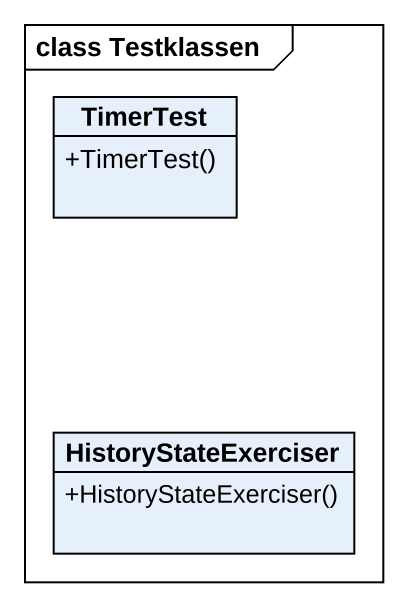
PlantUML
@startuml
mainframe class Testklassen
hide circle
hide empty members
skinparam classAttributeIconSize 0
class TimerTest {
  +TimerTest()
}
class HistoryStateExerciser {
  +HistoryStateExerciser()
}
@enduml
